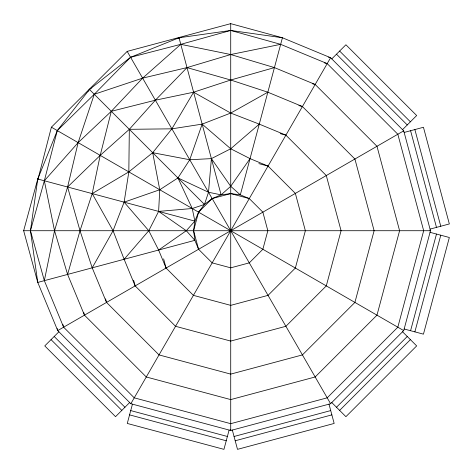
<?xml version="1.0" encoding="UTF-8"?>
<svg xmlns="http://www.w3.org/2000/svg" width="473" height="473" viewBox="0 0 473 473"><rect width="100%" height="100%" fill="white"/><g stroke="black" fill="none" stroke-linecap="round" stroke-linejoin="round"><path stroke-width="0.71" d="M37.473 181.2L51.391 127.184L127.184 51.391L230.718 23.65L282.422 37.763L330.603 57.718L403.723 130.838L430.483 230.718L403.723 330.603L330.603 403.723L230.718 430.483L130.838 403.723L57.718 330.603L37.763 282.422L23.65 230.718L37.763 179.019L57.286 130.589L89.462 89.462L130.589 57.286L179.019 37.763L230.718 30.455L282.422 37.763L240.325 194.864L230.718 193.599L221.11 194.864L212.158 198.571L204.472 204.472L198.571 212.158L194.864 221.11L193.599 230.718L194.864 240.325L198.571 249.277L212.158 262.864L230.718 267.836L249.277 262.864L262.864 249.277L267.836 230.718L262.864 212.158L249.277 198.571L240.325 194.864L230.718 186.297L211.401 158.621L189.744 159.75L152.69 152.69L128.827 171.888L92.205 193.605L80.014 230.718L67.598 274.429L84.466 315.16L146.281 376.975L230.718 399.596L315.16 376.975L376.975 315.16L399.596 230.718L376.975 146.281L315.16 84.466L274.429 67.598L230.718 54.537L180.781 44.338L130.589 57.286L94.275 94.275L57.286 130.589L44.338 180.781L30.455 230.718L37.763 282.422L194.864 240.325L186.297 230.718L158.621 211.401L159.75 189.744L152.69 152.69L171.888 128.827L193.605 92.205L230.718 80.014L274.429 67.598M38.603 176.979L37.763 179.019L30.455 230.718L44.338 280.66L63.613 327.198L134.243 397.828L230.718 423.678L327.198 397.828L397.828 327.198L423.678 230.718L397.828 134.243L327.198 63.613L280.66 44.338L230.718 30.455L180.781 44.338L142.627 78.14L111.303 111.303L78.14 142.627L44.338 180.781L54.537 230.718L67.598 274.429M44.338 280.66L54.537 230.718L67.598 187.012L78.14 142.627L94.275 94.275L142.627 78.14L187.012 67.598L230.718 54.537L280.66 44.338M132.446 404.155L127.272 423.447L223.942 449.35L229.109 430.052M230.576 429.951L230.718 430.483L230.865 429.951M410.582 330.716L436.484 234.052M414.874 331.869L440.777 235.199M124.127 259.281L148.776 230.718L158.621 211.401L192.245 208.51L204.472 204.472L208.51 192.245L211.401 158.621L230.718 148.776L259.281 124.127L285.899 135.154L326.287 175.542L341.074 230.718L326.287 285.899L285.899 326.287L230.718 341.074L175.542 326.287L135.154 285.899L124.127 259.281L113.065 230.718L92.205 193.605L100.205 155.369L111.303 111.303L155.369 100.205L193.605 92.205L230.718 113.065L259.281 124.127M92.205 267.836L113.065 230.718L124.127 202.16L128.827 171.888L129.318 129.318L155.369 100.205L187.012 67.598L230.718 80.014L267.836 92.205L302.418 106.531L354.91 159.017L374.119 230.718L354.91 302.418L302.418 354.91L230.718 374.119L159.017 354.91L106.531 302.418L92.205 267.836L80.014 230.718L67.598 187.012L100.205 155.369L129.318 129.318L171.888 128.827L202.16 124.127L230.718 113.065L267.836 92.205M130.838 403.723L330.603 57.718L328.463 57.144M250.04 158.621L230.718 186.297L221.11 194.864L208.51 192.245L177.943 177.943L159.75 189.744L124.127 202.16L148.776 230.718L158.621 250.04L166.076 268.043L193.398 295.359L230.718 305.363L268.043 295.359L295.359 268.043L305.363 230.718L295.359 193.398L268.043 166.076L250.04 158.621L230.718 148.776L202.16 124.127L189.744 159.75L177.943 177.943L192.245 208.51L194.864 221.11L186.297 230.718L158.621 250.04M87.676 91.797L89.462 89.462L91.797 87.676M58.894 331.78L44.769 345.905L115.536 416.672L129.661 402.547M331.78 58.894L345.905 44.769L416.672 115.536L402.547 129.661M403.428 131.133L403.723 130.838L57.718 330.603L57.144 328.463M336.486 407.253L407.253 336.486M339.626 410.393L410.393 339.626M176.979 38.603L181.2 37.473M404.155 132.446L423.447 127.272L449.35 223.942L430.052 229.109M429.951 230.865L430.217 230.647M234.052 436.484L330.716 410.582M235.199 440.777L331.869 414.874M23.65 230.718L430.483 230.718M279.508 37.379L282.422 37.763M324.36 62.85L327.198 63.613M312.322 83.703L315.16 84.466M298.871 105.58L302.418 106.531M280.235 133.634L285.899 135.154M258.885 163.628L268.043 166.076M430.052 232.326L449.35 237.499L423.447 334.163L404.155 328.995M249.277 198.571L230.718 193.599L212.158 198.571L198.571 212.158L193.599 230.718L198.571 249.277M37.763 179.019L194.864 221.11M130.719 410.582L227.389 436.484M129.572 414.874L226.242 440.777M51.391 127.184L403.723 330.603M339.626 51.049L410.393 121.815M336.486 54.188L407.253 124.949M402.547 331.78L416.672 345.905L345.905 416.672L331.78 402.547M89.462 89.462L204.472 204.472M54.188 336.486L124.949 407.253M51.049 339.626L121.815 410.393M127.184 51.391L330.603 403.723M414.874 129.572L440.777 226.242M410.582 130.719L436.484 227.389M328.995 404.155L334.163 423.447L237.499 449.35L232.326 430.052M179.019 37.763L221.11 194.864M163.628 258.885L166.076 268.043M133.634 280.235L135.154 285.899M105.58 298.871L106.531 302.418M83.703 312.322L84.466 315.16M62.85 324.36L63.613 327.198M37.379 279.508L37.763 282.422M230.718 23.65L230.718 430.483"/></g></svg>
